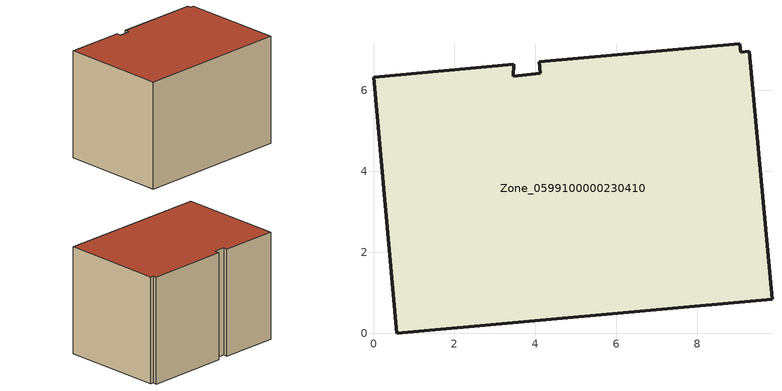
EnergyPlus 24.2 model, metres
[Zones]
Zone_0599100000230410
 floor ground (C_G): 3.46,6.65 3.45,6.35 4.12,6.42 4.09,6.7 9.05,7.16 9.07,6.95 9.28,6.97 9.84,0.84 0.58,0 0,6.33 z0
 wall outside (C_F): 0.58,0 9.84,0.84 9.28,6.97 9.07,6.95 9.05,7.16 4.09,6.7 4.12,6.42 3.45,6.35 3.46,6.65 0,6.33 0.58,0 z0:6.5
 roof outside (C_R): 3.45,6.35 3.46,6.65 0,6.33 0.58,0 9.84,0.84 9.28,6.97 9.07,6.95 9.05,7.16 4.09,6.7 4.12,6.42 z6.5
[BUILDING]
Pand.0599100000230410: North Axis=0; Terrain=City; Loads Convergence Tolerance Value=0.04; Temperature Convergence Tolerance Value=0.4; Solar Distribution=FullExterior; Maximum Number of Warmup Days=25; Minimum Number of Warmup Days=1
[Site:Location]
Rotterdam.The.Hague.AP_ZH_NLD Design_Conditions: Latitude=51.96; Longitude=4.45; Time Zone=1; Elevation=-4.5
[SITE:GROUNDTEMPERATURE:BUILDINGSURFACE]
18, 18, 18, 18, 18, 18, 18, 18, 18, 18, 18, 18
[MATERIAL] Thermal Absorptance=0.9; Solar Absorptance=0.7; Visible Absorptance=0.7
Name | Roughness | Thickness | Conductivity | Density | Specific Heat
G.TC.1946-1964 | MediumSmooth | 0.15 | 1 | 540 | 1210
F.TC.1946-1964 | Rough | 0.3 | 0.857143 | 1920 | 840
R.TC.1946-1964 | MediumRough | 0.2 | 0.235294 | 1500 | 1000
[CONSTRUCTION]
C_G: G.TC.1946-1964
C_F: F.TC.1946-1964
C_R: R.TC.1946-1964
[ZONE]
Zone_0599100000230410: Type=1; Multiplier=1; Ceiling Height=Autocalculate; Volume=Autocalculate; Floor Area=autocalculate; Part of Total Floor Area=Yes
[ZONEINFILTRATION:DESIGNFLOWRATE]
Infil_Zone_0599100000230410: Zone or ZoneList or Space or SpaceList=Zone_0599100000230410; Schedule=AlwaysOn; Design Flow Rate Calculation Method=Flow/Area; Flow Rate per Floor Area=0.003; Constant Term Coefficient=1; Temperature Term Coefficient=0; Velocity Term Coefficient=0; Velocity Squared Term Coefficient=0
[HVACTEMPLATE:ZONE:IDEALLOADSAIRSYSTEM]
Zone_0599100000230410: Maximum Heating Supply Air Temperature=50; Minimum Cooling Supply Air Temperature=13; Maximum Heating Supply Air Humidity Ratio=0.0156; Minimum Cooling Supply Air Humidity Ratio=0.0077; Heating Limit=NoLimit; Cooling Limit=NoLimit; Dehumidification Control Type=ConstantSensibleHeatRatio; Cooling Sensible Heat Ratio=0.7; Dehumidification Setpoint=60; Humidification Control Type=None; Humidification Setpoint=30; Outdoor Air Method=None; Outdoor Air Flow Rate per Person=0.00944; Outdoor Air Flow Rate per Zone Floor Area=0; Outdoor Air Flow Rate per Zone=0; Demand Controlled Ventilation Type=None; Outdoor Air Economizer Type=NoEconomizer; Heat Recovery Type=None; Sensible Heat Recovery Effectiveness=0.7; Latent Heat Recovery Effectiveness=0.65
[ZONECONTROL:THERMOSTAT]
ThermostatControl_Zone_0599100000230410: Zone or ZoneList=Zone_0599100000230410; Control Type Schedule=DualSetpointControlType; Control 1=Thermostat_Zone_0599100000230410; Temperature Difference Between Cutout And Setpoint=0
[THERMOSTATSETPOINT:DUALSETPOINT]
Thermostat_Zone_0599100000230410: Heating Setpoint Temperature Schedule=HeatingSetpoint_Zone_0599100000230410; Cooling Setpoint Temperature Schedule=CoolingSetpoint_Zone_0599100000230410
[SCHEDULE:COMPACT]
HeatingSetpoint_Zone_0599100000230410: Through: 12/31, For: AllDays, Until: 24:00, 21
CoolingSetpoint_Zone_0599100000230410: Through: 12/31, For: AllDays, Until: 24:00, 24
DualSetpointControlType: Through: 12/31, For: AllDays, Until: 24:00, 4
AlwaysOn: Through: 12/31, For: AllDays, Until: 24:00, 1
